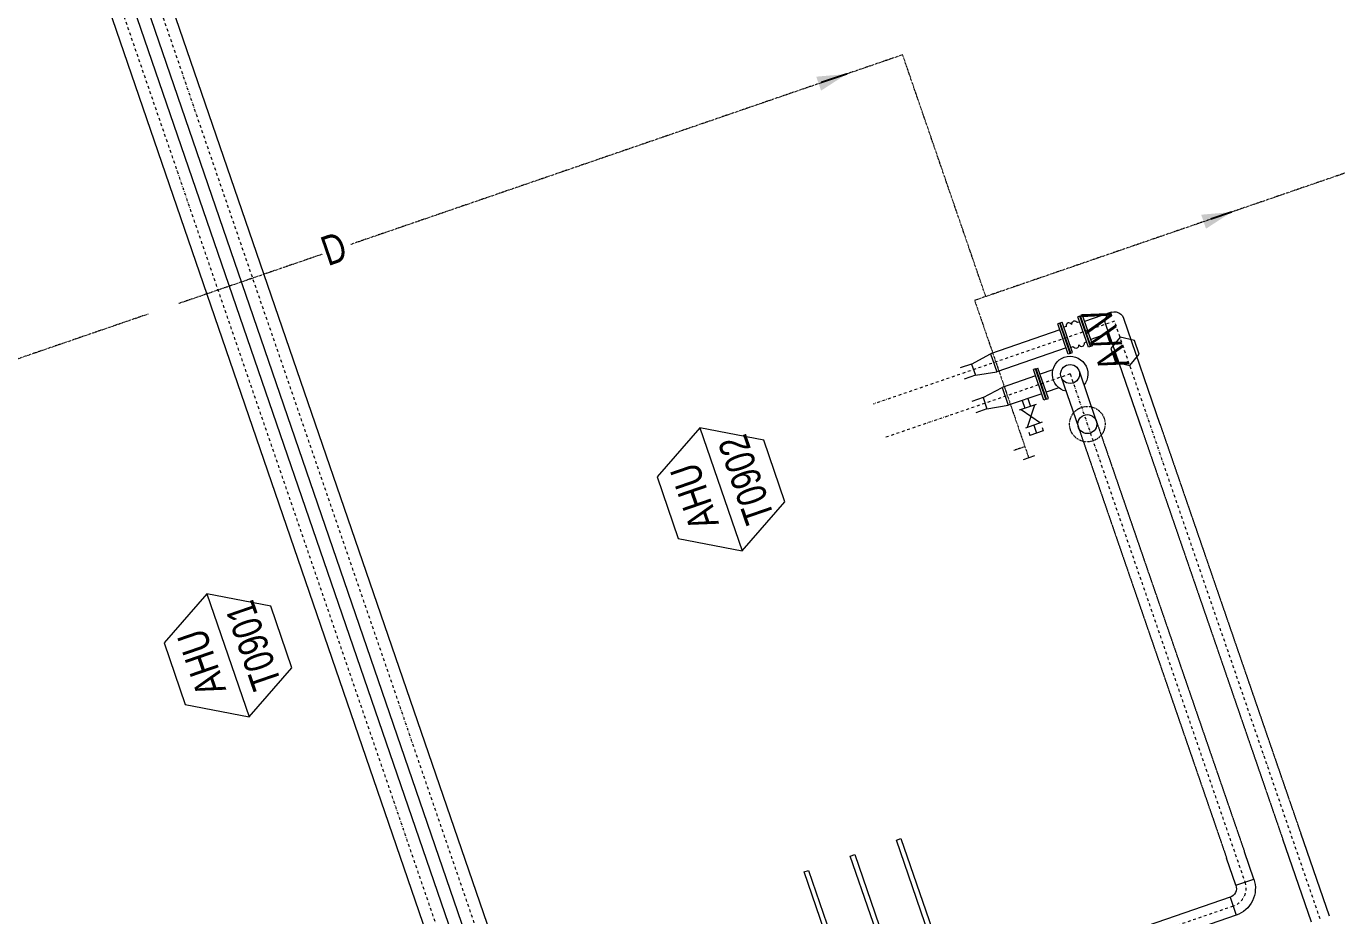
# Model space of a CAD drawing. Extents: x 760773 to 1075934, y 719259 to 1013331.
# Drawn here: x 1028039 to 1033604, y 949871 to 953650 of the extents above; entities that cross this region are included whole.
import ezdxf
from ezdxf.enums import TextEntityAlignment as Align

# ---------------------------------------------------------------- set-up
doc = ezdxf.new("R2010")
doc.units = 0
doc.header["$MEASUREMENT"] = 0
for name, pattern in [('DGN Style 2', [0.001498, 0.000898747, -0.000599165]), ('DGN Style 4', [23.9656, 11.9328, -5.9664, 0.1, -5.9664]), ('DGN Style 6', [3.707911, 0.001949, -0.779792, 1.364636, -0.779792, 0.001949, -0.779792])]:
    doc.linetypes.add(name, pattern=pattern)
doc.layers.add('63', color=7, linetype='Continuous')
for name, color, linetype, lineweight in [('72471 FF-FUR', 9, 'Continuous', 30), ('AC-CD', 7, 'Continuous', 0), ('AC-CHW', 7, 'Continuous', 0), ('AC-EQTXT', 7, 'Continuous', 0), ('AC-VALVES', 7, 'Continuous', 0)]:
    doc.layers.add(name, color=color, linetype=linetype, lineweight=lineweight)
doc.styles.add('Style-INTL_ENGINEERING', font='INTL_ENGINEERING.shx')
doc.styles.add('Style-LOW_RES_FILLED', font='LOW_RES_FILLED.shx')
doc.dimstyles.get("Standard").update_dxf_attribs({"dimtxt": 0.18, "dimasz": 0.18, "dimexe": 0.18, "dimexo": 0.0625, "dimgap": 0.09, "dimtad": 0, "dimtih": 1, "dimtoh": 1, "dimdec": 4, "dimzin": 0, "dimdsep": 46, "dimtxsty": 'Standard', "dimcen": 0.09, "dimadec": 0, "dimazin": 0, "dimtfac": 1, "dimtdec": 4, "dimtofl": 0, "dimtmove": 0, "dimatfit": 3, "dimfxl": 1, "dimtolj": 1, "dimtzin": 0, "dimarcsym": 0})

# ---------------------------------------------------------------- blocks, each defined once
blk = doc.blocks.new('*U598')
at = {"layer": 'AC-VALVES', "color": 6, "linetype": 'Continuous', "lineweight": 13, "extrusion": (0, 0, -1), "flags": 128}
for points in [[(-0.2882, 0.2397), (-0.2231, 0.4288), (0.3679, 0.2253), (0.3028, 0.0362), (-0.2882, 0.2397)], [(-0.1783, 0.2018), (-0.3492, -0.2946), (-0.3681, -0.288), (-0.1972, 0.2084), (-0.1783, 0.2018)], [(0.0167, 0.1347), (-0.1542, -0.3617), (-0.1731, -0.3552), (-0.0022, 0.1412), (0.0167, 0.1347)], [(0.2117, 0.0675), (0.0408, -0.4289), (0.0219, -0.4223), (0.1928, 0.0741), (0.2117, 0.0675)]]:
    blk.add_lwpolyline(points, close=True, dxfattribs=at)
blk = doc.blocks.new('FL200_13')
at = {"layer": 'AC-CHW', "color": 4, "linetype": 'Continuous', "lineweight": 13}
for p, q in [((0.003, 0.17), (0.025, 0.17)), ((0.003, 0.17), (0.003, -0.17)), ((0.025, 0.17), (0.025, -0.17)), ((0.003, 0.11), (0, 0.11)), ((0, 0.11), (0, -0.11)), ((0.003, 0.11), (0, 0.11)), ((0.003, -0.11), (0, -0.11)), ((0.003, -0.11), (0, -0.11)), ((0.003, -0.17), (0.025, -0.17))]:
    blk.add_line(p, q, dxfattribs=at)
blk = doc.blocks.new('*U634')
at = {"layer": 'AC-EQTXT', "color": 1, "linetype": 'Continuous', "lineweight": 13}
blk.add_line((0.0763, -0.2767), (-0.1027, 0.2433), dxfattribs=at)
at = {"layer": 'AC-EQTXT', "color": 1, "linetype": 'Continuous', "lineweight": 13, "extrusion": (0, 0, -1), "flags": 128}
blk.add_lwpolyline([(0.1027, 0.2433), (-0.1672, 0.1909), (-0.2567, -0.0692), (-0.0763, -0.2767), (0.1936, -0.2242), (0.2832, 0.0358), (0.1027, 0.2433)], close=True, dxfattribs=at)
at = {"layer": 'AC-EQTXT', "color": 1, "linetype": 'Continuous', "lineweight": 13, "extrusion": (0, 0, -1), "style": 'Style-INTL_ENGINEERING', "width": 0.799998}
blk.add_text('T0901', height=0.125, rotation=251.0001, dxfattribs=at).set_placement((-0.0958, 0.0161), align=Align.MIDDLE_CENTER)
blk.add_attdef('*U660_30693', text='', height=0.125, rotation=251.0001, dxfattribs=at).set_placement((0.1213, -0.0604), align=Align.MIDDLE_CENTER)
blk = doc.blocks.new('FL200_1')
at = {"layer": 'AC-CHW', "color": 4, "linetype": 'Continuous', "lineweight": 13}
for p, q in [((0.003, 0.17), (0.025, 0.17)), ((0.003, 0.17), (0.003, -0.17)), ((0.025, 0.17), (0.025, -0.17)), ((0.003, 0.11), (0, 0.11)), ((0, 0.11), (0, -0.11)), ((0.003, 0.11), (0, 0.11)), ((0.003, -0.11), (0, -0.11)), ((0.003, -0.11), (0, -0.11)), ((0.003, -0.17), (0.025, -0.17))]:
    blk.add_line(p, q, dxfattribs=at)
blk = doc.blocks.new('FL200_2')
at = {"layer": 'AC-CHW', "color": 4, "linetype": 'Continuous', "lineweight": 13}
for p, q in [((0.003, 0.17), (0.025, 0.17)), ((0.003, 0.17), (0.003, -0.17)), ((0.025, 0.17), (0.025, -0.17)), ((0.003, 0.11), (0, 0.11)), ((0, 0.11), (0, -0.11)), ((0.003, 0.11), (0, 0.11)), ((0.003, -0.11), (0, -0.11)), ((0.003, -0.11), (0, -0.11)), ((0.003, -0.17), (0.025, -0.17))]:
    blk.add_line(p, q, dxfattribs=at)
blk = doc.blocks.new('*U524')
at = {"layer": 'AC-CHW', "color": 4, "linetype": 'Continuous', "lineweight": 13}
for p, q in [((-0.025, -0.263), (-0.192, 0.224)), ((-0.104, 0.288), (-0.058, 0.153)), ((-0.096, 0.284), (0.099, -0.284)), ((-0.093, 0.292), (-0.046, 0.157)), ((0.184, -0.191), (0.016, 0.296)), ((-0.187, -0.032), (-0.093, 0.075)), ((-0.177, -0.04), (-0.083, 0.068)), ((0.167, 0.079), (0.026, 0.106)), ((0.17, 0.09), (0.03, 0.118)), ((0.24, -0.171), (-0.081, -0.282)), ((-0.081, -0.282), (-0.07, -0.315)), ((0.252, -0.205), (0.24, -0.171))]:
    blk.add_line(p, q, dxfattribs=at)
for centre, radius in [((0.085, -0.242), 0.005), ((0.085, -0.242), 0.0025), ((0.095, -0.27), 0.005), ((0.095, -0.27), 0.0025)]:
    blk.add_circle(centre, radius, dxfattribs=at)
for major_axis, ratio in [((0.212, 0.073), 0.899554), ((0.2, 0.069), 0.893848), ((0.0652, 0.0224), 0.673479)]:
    blk.add_ellipse((-0.037, 0.111), major_axis=major_axis, ratio=ratio, dxfattribs=at)
at = {"layer": 'AC-CHW', "color": 4, "linetype": 'Continuous', "lineweight": 13, "extrusion": (0, 0, -1), "xscale": 1.000007098311732, "yscale": 1.000007098311732, "zscale": 1.000007098311732, "rotation": 250.9998429762394}
blk.add_blockref('FL200_1', (0.096, 0.284), dxfattribs=at)
at = {"layer": 'AC-CHW', "color": 4, "linetype": 'Continuous', "lineweight": 13, "xscale": 1.000007098311732, "yscale": 1.000007098311732, "zscale": 1.000007098311732, "rotation": 109.0001570237607}
blk.add_blockref('FL200_2', (0.099, -0.284), dxfattribs=at)
blk = doc.blocks.new('DVT200')
at = {"layer": 'AC-CHW', "color": 4, "linetype": 'Continuous', "lineweight": 13, "xscale": 0.9999929017386534, "yscale": 0.9999929017386534, "zscale": 0.9999929017386534, "rotation": 340.9998429762393}
blk.add_blockref('*U524', (-0.001, 0.3), dxfattribs=at)
blk = doc.blocks.new('*U592')
at = {"layer": 'AC-CHW', "color": 4, "linetype": 'Continuous', "lineweight": 13}
for p, q in [((-0.1025, 0.0409), (0.0556, 0.0953)), ((-0.0991, 0.0308), (0.0591, 0.0852)), ((-0.0759, 0.0557), (-0.083, 0.0533)), ((-0.0689, 0.0355), (-0.0759, 0.0557)), ((-0.0708, 0.0575), (-0.0728, 0.0534)), ((-0.0637, 0.0599), (-0.0708, 0.0575)), ((-0.0505, 0.0757), (-0.0672, 0.0699)), ((-0.0672, 0.0699), (-0.0099, -0.0965)), ((-0.0568, 0.0397), (-0.0637, 0.0599)), ((-0.0505, 0.0757), (0.0068, -0.0908)), ((-0.0067, 0.0907), (0.0099, 0.0965)), ((-0.0067, 0.0907), (0.0506, -0.0757)), ((0.0099, 0.0965), (0.0672, -0.0699)), ((0.0133, 0.0864), (0.0204, 0.0889)), ((0.0203, 0.0662), (0.0133, 0.0864)), ((0.0274, 0.0686), (0.0203, 0.0662)), ((0.0204, 0.0889), (0.0245, 0.0869)), ((0.0245, 0.0869), (0.0294, 0.0727)), ((0.0254, 0.0906), (0.0325, 0.0931)), ((0.0324, 0.0703), (0.0254, 0.0906)), ((0.0294, 0.0727), (0.0274, 0.0686)), ((0.0395, 0.0728), (0.0324, 0.0703)), ((0.0325, 0.0931), (0.0366, 0.0911)), ((0.0366, 0.0911), (0.0415, 0.0769)), ((0.0415, 0.0769), (0.0395, 0.0728)), ((0.0556, 0.0953), (0.0591, 0.0852)), ((-0.1025, 0.0409), (-0.0991, 0.0308)), ((-0.083, 0.0533), (-0.085, 0.0492)), ((-0.085, 0.0492), (-0.0801, 0.035)), ((-0.0801, 0.035), (-0.076, 0.033)), ((-0.0762, 0.0372), (0.0763, -0.0372)), ((-0.076, 0.033), (-0.0689, 0.0355)), ((-0.0728, 0.0534), (-0.0679, 0.0392)), ((-0.0679, 0.0392), (-0.0639, 0.0372)), ((-0.0639, 0.0372), (-0.0568, 0.0397)), ((-0.0349, 0.0303), (-0.0326, 0.031)), ((-0.0326, 0.031), (-0.0066, -0.0446)), ((0.0089, 0.0454), (0.0066, 0.0446)), ((0.0066, 0.0446), (0.0327, -0.0311)), ((-0.0591, -0.0853), (0.099, -0.0308)), ((-0.0556, -0.0954), (0.1025, -0.0409)), ((-0.0089, -0.0454), (-0.0066, -0.0446)), ((0.035, -0.0303), (0.0327, -0.0311)), ((0.0638, -0.0373), (0.0567, -0.0397)), ((0.0567, -0.0397), (0.0637, -0.06)), ((0.0679, -0.0392), (0.0638, -0.0373)), ((0.0728, -0.0534), (0.0679, -0.0392)), ((0.076, -0.0331), (0.0689, -0.0355)), ((0.0689, -0.0355), (0.0759, -0.0558)), ((0.0708, -0.0575), (0.0728, -0.0534)), ((0.0759, -0.0558), (0.083, -0.0533)), ((0.0801, -0.0351), (0.076, -0.0331)), ((0.0849, -0.0492), (0.0801, -0.0351)), ((0.083, -0.0533), (0.0849, -0.0492)), ((0.1025, -0.0409), (0.099, -0.0308)), ((-0.0556, -0.0954), (-0.0591, -0.0853)), ((-0.0416, -0.0769), (-0.0396, -0.0729)), ((-0.0367, -0.0911), (-0.0416, -0.0769)), ((-0.0396, -0.0729), (-0.0325, -0.0704)), ((-0.0326, -0.0931), (-0.0367, -0.0911)), ((-0.0255, -0.0907), (-0.0326, -0.0931)), ((-0.0325, -0.0704), (-0.0255, -0.0907)), ((-0.0294, -0.0728), (-0.0274, -0.0687)), ((-0.0245, -0.087), (-0.0294, -0.0728)), ((-0.0274, -0.0687), (-0.0203, -0.0662)), ((-0.0204, -0.0889), (-0.0245, -0.087)), ((-0.0133, -0.0865), (-0.0204, -0.0889)), ((-0.0203, -0.0662), (-0.0133, -0.0865)), ((0.0068, -0.0908), (-0.0099, -0.0965)), ((0.0506, -0.0757), (0.0672, -0.0699)), ((0.0637, -0.06), (0.0708, -0.0575))]:
    blk.add_line(p, q, dxfattribs=at)
at = {"layer": 'AC-CHW', "color": 4, "linetype": 'Continuous', "lineweight": 13, "flags": 128}
for points in [[(-0.0495, -0.1017), (-0.1016, 0.0496), (0.0497, 0.1017), (0.1017, -0.0496), (-0.0495, -0.1017)], [(-0.0371, -0.0763), (-0.0762, 0.0372), (0.0373, 0.0763), (0.0763, -0.0372), (-0.0371, -0.0763)], [(-0.0027, -0.0559), (-0.0366, 0.0424), (0.0028, 0.0559), (0.0366, -0.0424), (-0.0027, -0.0559)]]:
    blk.add_lwpolyline(points, close=True, dxfattribs=at)
blk = doc.blocks.new('FL200_3')
at = {"layer": 'AC-CHW', "color": 4, "linetype": 'Continuous', "lineweight": 13}
for p, q in [((0.003, 0.17), (0.025, 0.17)), ((0.003, 0.17), (0.003, -0.17)), ((0.025, 0.17), (0.025, -0.17)), ((0.003, 0.11), (0, 0.11)), ((0, 0.11), (0, -0.11)), ((0.003, 0.11), (0, 0.11)), ((0.003, -0.11), (0, -0.11)), ((0.003, -0.11), (0, -0.11)), ((0.003, -0.17), (0.025, -0.17))]:
    blk.add_line(p, q, dxfattribs=at)
blk = doc.blocks.new('FL200_4')
at = {"layer": 'AC-CHW', "color": 4, "linetype": 'Continuous', "lineweight": 13}
for p, q in [((0.003, 0.17), (0.025, 0.17)), ((0.003, 0.17), (0.003, -0.17)), ((0.025, 0.17), (0.025, -0.17)), ((0.003, 0.11), (0, 0.11)), ((0, 0.11), (0, -0.11)), ((0.003, 0.11), (0, 0.11)), ((0.003, -0.11), (0, -0.11)), ((0.003, -0.11), (0, -0.11)), ((0.003, -0.17), (0.025, -0.17))]:
    blk.add_line(p, q, dxfattribs=at)
blk = doc.blocks.new('FL200_5')
at = {"layer": 'AC-CHW', "color": 4, "linetype": 'Continuous', "lineweight": 13}
for p, q in [((0.003, 0.17), (0.025, 0.17)), ((0.003, 0.17), (0.003, -0.17)), ((0.025, 0.17), (0.025, -0.17)), ((0.003, 0.11), (0, 0.11)), ((0, 0.11), (0, -0.11)), ((0.003, 0.11), (0, 0.11)), ((0.003, -0.11), (0, -0.11)), ((0.003, -0.11), (0, -0.11)), ((0.003, -0.17), (0.025, -0.17))]:
    blk.add_line(p, q, dxfattribs=at)
blk = doc.blocks.new('FL200_6')
at = {"layer": 'AC-CHW', "color": 4, "linetype": 'Continuous', "lineweight": 13}
for p, q in [((0.003, 0.17), (0.025, 0.17)), ((0.003, 0.17), (0.003, -0.17)), ((0.025, 0.17), (0.025, -0.17)), ((0.003, 0.11), (0, 0.11)), ((0, 0.11), (0, -0.11)), ((0.003, 0.11), (0, 0.11)), ((0.003, -0.11), (0, -0.11)), ((0.003, -0.11), (0, -0.11)), ((0.003, -0.17), (0.025, -0.17))]:
    blk.add_line(p, q, dxfattribs=at)
blk = doc.blocks.new('FL200_7')
at = {"layer": 'AC-CHW', "color": 4, "linetype": 'Continuous', "lineweight": 13}
for p, q in [((0.003, 0.17), (0.025, 0.17)), ((0.003, 0.17), (0.003, -0.17)), ((0.025, 0.17), (0.025, -0.17)), ((0.003, 0.11), (0, 0.11)), ((0, 0.11), (0, -0.11)), ((0.003, 0.11), (0, 0.11)), ((0.003, -0.11), (0, -0.11)), ((0.003, -0.11), (0, -0.11)), ((0.003, -0.17), (0.025, -0.17))]:
    blk.add_line(p, q, dxfattribs=at)
blk = doc.blocks.new('FL200_8')
at = {"layer": 'AC-CHW', "color": 4, "linetype": 'Continuous', "lineweight": 13}
for p, q in [((0.003, 0.17), (0.025, 0.17)), ((0.003, 0.17), (0.003, -0.17)), ((0.025, 0.17), (0.025, -0.17)), ((0.003, 0.11), (0, 0.11)), ((0, 0.11), (0, -0.11)), ((0.003, 0.11), (0, 0.11)), ((0.003, -0.11), (0, -0.11)), ((0.003, -0.11), (0, -0.11)), ((0.003, -0.17), (0.025, -0.17))]:
    blk.add_line(p, q, dxfattribs=at)
blk = doc.blocks.new('FL200_9')
at = {"layer": 'AC-CHW', "color": 4, "linetype": 'Continuous', "lineweight": 13}
for p, q in [((0.003, 0.17), (0.025, 0.17)), ((0.003, 0.17), (0.003, -0.17)), ((0.025, 0.17), (0.025, -0.17)), ((0.003, 0.11), (0, 0.11)), ((0, 0.11), (0, -0.11)), ((0.003, 0.11), (0, 0.11)), ((0.003, -0.11), (0, -0.11)), ((0.003, -0.11), (0, -0.11)), ((0.003, -0.17), (0.025, -0.17))]:
    blk.add_line(p, q, dxfattribs=at)
blk = doc.blocks.new('*U593')
at = {"layer": 'AC-CHW', "color": 4, "linetype": 'Continuous', "lineweight": 13}
for p, q in [((-0.0391, 0.0341), (-0.0479, 0.0311)), ((0.0187, 0.054), (0.0099, 0.051)), ((-0.0099, -0.0508), (-0.0187, -0.0538)), ((0.0479, -0.0309), (0.0391, -0.0339))]:
    blk.add_line(p, q, dxfattribs=at)
at = {"layer": 'AC-CHW', "color": 4, "linetype": 'Continuous', "lineweight": 13, "extrusion": (0, 0, -1)}
for centre, major_axis in [((0.0013, 0.0362), (-0.0075, 0.0217)), ((-0.0013, -0.036), (0.0075, -0.0217))]:
    blk.add_ellipse(centre, major_axis=major_axis, ratio=0.647059, start_param=5.221172, end_param=7.345199, dxfattribs=at)
at = {"layer": 'AC-CHW', "color": 4, "linetype": 'Continuous', "lineweight": 13}
for centre, major_axis in [((-0.0232, 0.0278), (-0.0075, 0.0217)), ((0.0232, -0.0275), (0.0075, -0.0217))]:
    blk.add_ellipse(centre, major_axis=major_axis, ratio=0.647059, start_param=5.221172, end_param=7.345198, dxfattribs=at)
at = {"layer": 'AC-CHW', "color": 4, "linetype": 'Continuous', "lineweight": 13, "extrusion": (0, 0, -1), "xscale": 0.399998659820654, "yscale": 0.399998659820654, "zscale": 0.399998659820654, "rotation": 340.9999649495102}
for name, p in [('FL200_7', (-0.0426, 0.0149)), ('FL200_9', (0.0428, -0.0145))]:
    blk.add_blockref(name, p, dxfattribs=at)
at = {"layer": 'AC-CHW', "color": 4, "linetype": 'Continuous', "lineweight": 13, "xscale": 0.399998659820654, "yscale": 0.399998659820654, "zscale": 0.399998659820654, "rotation": 19.00003505048978}
for name, p in [('FL200_6', (0.0426, 0.0149)), ('FL200_8', (-0.0428, -0.0145))]:
    blk.add_blockref(name, p, dxfattribs=at)
blk = doc.blocks.new('*U591')
at = {"layer": 'AC-CHW', "color": 4, "linetype": 'Continuous', "lineweight": 13}
for p, q in [((-0.2394, 1.2034), (0.6975, 1.526)), ((-0.2134, 1.1277), (0.7235, 1.4503)), ((-0.8635, 0.9885), (-0.3907, 1.1513)), ((-0.8374, 0.9129), (-0.3647, 1.0756)), ((-0.8374, 0.9129), (-0.8635, 0.9885)), ((-0.8622, 0.862), (-0.9379, 0.836)), ((-0.8581, 0.6042), (-0.9379, 0.836)), ((-0.7824, 0.6303), (-0.8622, 0.862)), ((-0.5196, 0.7579), (-0.5457, 0.8335)), ((-0.5444, 0.707), (-0.6201, 0.681)), ((-0.1012, -1.594), (-0.272, -1.0977)), ((-0.0255, -1.568), (-0.1964, -1.0717)), ((0.0864, -1.3708), (0.0094, -1.1471)), ((0.162, -1.3447), (0.085, -1.1211)), ((0.4754, -1.2104), (0.3854, -1.2255)), ((0.4754, -1.2104), (0.5226, -1.1941)), ((0.4917, -1.2577), (0.4754, -1.2104)), ((0.2436, -1.2744), (0.3854, -1.2255)), ((0.4114, -1.3012), (0.3854, -1.2255)), ((0.4917, -1.2577), (0.4114, -1.3012)), ((0.4917, -1.2577), (0.5389, -1.2414)), ((0.1712, -1.2993), (0.2247, -1.2809)), ((0.2696, -1.35), (0.4114, -1.3012)), ((0.1415, -1.4682), (0.4342, -1.3674)), ((0.1972, -1.3749), (0.2507, -1.3565)), ((0.5242, -1.3522), (0.4342, -1.3674)), ((0.4603, -1.443), (0.4342, -1.3674)), ((0.5242, -1.3522), (0.5715, -1.336)), ((0.5405, -1.3995), (0.5242, -1.3522)), ((0.5405, -1.3995), (0.5878, -1.3832)), ((0.5405, -1.3995), (0.4603, -1.443)), ((0.1675, -1.5438), (0.4603, -1.443)), ((-0.0385, -1.5301), (0.0371, -1.5041)), ((-0.0503, -1.6188), (0.0632, -1.5797))]:
    blk.add_line(p, q, dxfattribs=at)
at = {"layer": 'AC-CHW', "color": 4, "linetype": 'DGN Style 4', "lineweight": 13}
for p, q in [((-0.9, 0.849), (-0.0633, -1.581)), ((0.1242, -1.3578), (-0.5823, 0.694)), ((0.1242, -1.3578), (0.7592, -1.1391)), ((-0.0633, -1.581), (0.8147, -1.2787))]:
    blk.add_line(p, q, dxfattribs=at)
at = {"layer": 'AC-CHW', "color": 4, "linetype": 'DGN Style 2', "lineweight": 13}
for p, q in [((-0.0113, -1.0871), (-0.6197, 0.6799)), ((0.0644, -1.0611), (-0.5441, 0.7059)), ((-0.1964, -1.0717), (-0.7824, 0.6303)), ((-0.2866, -1.0555), (-0.8581, 0.6042))]:
    blk.add_line(p, q, dxfattribs=at)
at = {"layer": 'AC-CHW', "color": 4, "linetype": 'DGN Style 2', "lineweight": 13, "extrusion": (0, 0, -1)}
blk.add_circle((-0.0265, -1.0741), 0.075, dxfattribs=at)
at = {"layer": 'AC-CHW', "color": 4, "linetype": 'Continuous', "lineweight": 13, "extrusion": (0, 0, -1)}
for centre in [(-0.0265, -1.0741), (-0.1242, -1.3578)]:
    blk.add_circle(centre, 0.04, dxfattribs=at)
for centre, radius, start, end in [((0.8244, 0.875), 0.12, 341.0001, 71.0001), ((0.8244, 0.875), 0.04, 341.0001, 71.0001), ((0.5066, 0.72), 0.12, 341.0001, 71.0001), ((0.5066, 0.72), 0.04, 341.0001, 71.0001), ((-0.1242, -1.3578), 0.075, 103.231, 38.7691), ((0.0633, -1.581), 0.04, 161.0001, 341.0207)]:
    blk.add_arc(centre, radius, start, end, dxfattribs=at)
at = {"layer": 'AC-CHW', "color": 4, "linetype": 'DGN Style 4', "lineweight": 13, "extrusion": (0, 0, -1)}
for centre, start, end in [((0.8244, 0.875), 341.0001, 71.0054), ((0.5066, 0.72), 341.007, 71.0001)]:
    blk.add_arc(centre, 0.08, start, end, dxfattribs=at)
at = {"layer": 'AC-CHW', "color": 4, "linetype": 'Continuous', "lineweight": 13, "extrusion": (0, 0, -1)}
for name, p, xscale, yscale, zscale, rotation in [('DVT200', (-0.7191, 1.4911), 0.3636378158244175, 0.3636378158244175, 0.3636378158244175, 71.00021565262638), ('FL200_3', (-0.7192, 1.4912), 0.3636334129137013, 0.3636334129137013, 0.3636334129137013, 341.0004545298593), ('*U592', (0.302, 1.1395), 0.9999992235360387, 0.9999992235360387, 0.9999992235360387, 322.0000586288658), ('FL200_4', (-0.2471, -1.3154), 0.3999983492361102, 0.3999983492361102, 0.3999983492361102, 341.0000936793555), ('*U593', (-0.1024, -1.524), 0.9999992235360387, 0.9999992235360387, 0.9999992235360387, 322.0000586288658)]:
    blk.add_blockref(name, p, dxfattribs=dict(at, xscale=xscale, yscale=yscale, zscale=zscale, rotation=rotation))
at = {"layer": 'AC-CHW', "color": 4, "linetype": 'Continuous', "lineweight": 13, "xscale": 0.3999983492361102, "yscale": 0.3999983492361102, "zscale": 0.3999983492361102, "rotation": 18.9999063206445}
blk.add_blockref('FL200_5', (0.2471, -1.3154), dxfattribs=at)
blk = doc.blocks.new('*U540')
at = {"layer": 'AC-CHW', "color": 7, "linetype": 'Continuous', "lineweight": 13, "extrusion": (0, 0, -1), "flags": 128}
blk.add_lwpolyline([(-0.0327, 0.0833), (-0.0931, 0.0699), (-0.113, 0.012), (-0.0737, -0.0357), (-0.0133, -0.0222), (0.0066, 0.0356), (-0.0327, 0.0833)], close=True, dxfattribs=at)
at = {"layer": 'AC-CHW', "color": 7, "linetype": 'Continuous', "lineweight": 13, "extrusion": (0, 0, -1), "style": 'Style-INTL_ENGINEERING', "width": 0.799998}
blk.add_text('AAV', height=0.125, rotation=251.0002, dxfattribs=at).set_placement((0.0846, 0.0373), align=Align.TOP_LEFT)
blk = doc.blocks.new('AAV')
at = {"layer": 'AC-CHW', "color": 7, "linetype": 'Continuous', "lineweight": 13, "xscale": 1.000001925454593, "yscale": 1.000001925454593, "zscale": 1.000001925454593, "rotation": 251.0000502476687}
blk.add_blockref('*U540', (-0.0052, 0.058), dxfattribs=at)
blk = doc.blocks.new('FL200_14')
at = {"layer": 'AC-CHW', "color": 4, "linetype": 'Continuous', "lineweight": 13}
for p, q in [((0.003, 0.17), (0.025, 0.17)), ((0.003, 0.17), (0.003, -0.17)), ((0.025, 0.17), (0.025, -0.17)), ((0.003, 0.11), (0, 0.11)), ((0, 0.11), (0, -0.11)), ((0.003, 0.11), (0, 0.11)), ((0.003, -0.11), (0, -0.11)), ((0.003, -0.11), (0, -0.11)), ((0.003, -0.17), (0.025, -0.17))]:
    blk.add_line(p, q, dxfattribs=at)
blk = doc.blocks.new('FL200_15')
at = {"layer": 'AC-CHW', "color": 4, "linetype": 'Continuous', "lineweight": 13}
for p, q in [((0.003, 0.17), (0.025, 0.17)), ((0.003, 0.17), (0.003, -0.17)), ((0.025, 0.17), (0.025, -0.17)), ((0.003, 0.11), (0, 0.11)), ((0, 0.11), (0, -0.11)), ((0.003, 0.11), (0, 0.11)), ((0.003, -0.11), (0, -0.11)), ((0.003, -0.11), (0, -0.11)), ((0.003, -0.17), (0.025, -0.17))]:
    blk.add_line(p, q, dxfattribs=at)
blk = doc.blocks.new('FL200_16')
at = {"layer": 'AC-CHW', "color": 4, "linetype": 'Continuous', "lineweight": 13}
for p, q in [((0.003, 0.17), (0.025, 0.17)), ((0.003, 0.17), (0.003, -0.17)), ((0.025, 0.17), (0.025, -0.17)), ((0.003, 0.11), (0, 0.11)), ((0, 0.11), (0, -0.11)), ((0.003, 0.11), (0, 0.11)), ((0.003, -0.11), (0, -0.11)), ((0.003, -0.11), (0, -0.11)), ((0.003, -0.17), (0.025, -0.17))]:
    blk.add_line(p, q, dxfattribs=at)
blk = doc.blocks.new('FL200_17')
at = {"layer": 'AC-CHW', "color": 4, "linetype": 'Continuous', "lineweight": 13}
for p, q in [((0.003, 0.17), (0.025, 0.17)), ((0.003, 0.17), (0.003, -0.17)), ((0.025, 0.17), (0.025, -0.17)), ((0.003, 0.11), (0, 0.11)), ((0, 0.11), (0, -0.11)), ((0.003, 0.11), (0, 0.11)), ((0.003, -0.11), (0, -0.11)), ((0.003, -0.11), (0, -0.11)), ((0.003, -0.17), (0.025, -0.17))]:
    blk.add_line(p, q, dxfattribs=at)
blk = doc.blocks.new('FL200_18')
at = {"layer": 'AC-CHW', "color": 4, "linetype": 'Continuous', "lineweight": 13}
for p, q in [((0.003, 0.17), (0.025, 0.17)), ((0.003, 0.17), (0.003, -0.17)), ((0.025, 0.17), (0.025, -0.17)), ((0.003, 0.11), (0, 0.11)), ((0, 0.11), (0, -0.11)), ((0.003, 0.11), (0, 0.11)), ((0.003, -0.11), (0, -0.11)), ((0.003, -0.11), (0, -0.11)), ((0.003, -0.17), (0.025, -0.17))]:
    blk.add_line(p, q, dxfattribs=at)
blk = doc.blocks.new('*U605')
at = {"layer": 'AC-CHW', "color": 4, "linetype": 'Continuous', "lineweight": 13}
for p, q in [((-0.0392, 0.0341), (-0.048, 0.0311)), ((0.0186, 0.054), (0.0098, 0.051)), ((-0.01, -0.0507), (-0.0188, -0.0538)), ((0.0478, -0.0308), (0.039, -0.0339))]:
    blk.add_line(p, q, dxfattribs=at)
at = {"layer": 'AC-CHW', "color": 4, "linetype": 'Continuous', "lineweight": 13, "extrusion": (0, 0, -1)}
for centre, major_axis in [((0.0012, 0.0362), (-0.0075, 0.0217)), ((-0.0014, -0.036), (0.0075, -0.0217))]:
    blk.add_ellipse(centre, major_axis=major_axis, ratio=0.647059, start_param=5.221172, end_param=7.345199, dxfattribs=at)
at = {"layer": 'AC-CHW', "color": 4, "linetype": 'Continuous', "lineweight": 13}
for centre, major_axis in [((-0.0233, 0.0278), (-0.0075, 0.0217)), ((0.0231, -0.0275), (0.0075, -0.0217))]:
    blk.add_ellipse(centre, major_axis=major_axis, ratio=0.647059, start_param=5.221172, end_param=7.345198, dxfattribs=at)
at = {"layer": 'AC-CHW', "color": 4, "linetype": 'Continuous', "lineweight": 13, "extrusion": (0, 0, -1), "xscale": 0.3999983492361102, "yscale": 0.3999983492361102, "zscale": 0.3999983492361102, "rotation": 341.0000936793555}
for name, p in [('FL200_16', (-0.0427, 0.0149)), ('FL200_18', (0.0428, -0.0145))]:
    blk.add_blockref(name, p, dxfattribs=at)
at = {"layer": 'AC-CHW', "color": 4, "linetype": 'Continuous', "lineweight": 13, "xscale": 0.3999983492361102, "yscale": 0.3999983492361102, "zscale": 0.3999983492361102, "rotation": 18.9999063206445}
for name, p in [('FL200_15', (0.0427, 0.0149)), ('FL200_17', (-0.0428, -0.0145))]:
    blk.add_blockref(name, p, dxfattribs=at)
blk = doc.blocks.new('*U606')
at = {"layer": 'AC-CHW', "color": 1, "linetype": 'Continuous', "lineweight": 13}
for p, q in [((0.0062, 0.0778), (-0.0506, 0.0583)), ((-0.0457, 0.0441), (-0.0506, 0.0583)), ((-0.0108, 0.0349), (-0.0222, 0.068)), ((0.0111, 0.0636), (0.0062, 0.0778)), ((0.0247, 0.0472), (-0.0463, 0.0227)), ((0.0436, -0.0309), (-0.0392, 0.0252)), ((-0.0131, -0.0505), (0.0176, 0.0447)), ((0.0507, -0.0285), (-0.0202, -0.0529)), ((0.0148, -0.0779), (0.0034, -0.0448)), ((0.0385, -0.0697), (0.0271, -0.0366))]:
    blk.add_line(p, q, dxfattribs=at)
blk = doc.blocks.new('*U629')
at = {"layer": 'AC-EQTXT', "color": 1, "linetype": 'Continuous', "lineweight": 13}
blk.add_line((0.0762, -0.2767), (-0.1028, 0.2433), dxfattribs=at)
at = {"layer": 'AC-EQTXT', "color": 1, "linetype": 'Continuous', "lineweight": 13, "extrusion": (0, 0, -1), "flags": 128}
blk.add_lwpolyline([(0.1028, 0.2433), (-0.1671, 0.1908), (-0.2566, -0.0692), (-0.0762, -0.2767), (0.1937, -0.2242), (0.2833, 0.0358), (0.1028, 0.2433)], close=True, dxfattribs=at)
at = {"layer": 'AC-EQTXT', "color": 1, "linetype": 'Continuous', "lineweight": 13, "extrusion": (0, 0, -1), "style": 'Style-INTL_ENGINEERING', "width": 0.799998}
blk.add_text('T0902', height=0.125, rotation=251.0001, dxfattribs=at).set_placement((-0.0957, 0.0161), align=Align.MIDDLE_CENTER)
blk.add_attdef('*U655_30668', text='', height=0.125, rotation=251.0001, dxfattribs=at).set_placement((0.1215, -0.0605), align=Align.MIDDLE_CENTER)
blk = doc.blocks.new('A$C6F0165EE')
at = {"layer": 'AC-CD', "color": 3, "linetype": 'Continuous', "lineweight": 13}
blk.add_line((19816, -43998.4), (19866.3, -43998.4), dxfattribs=at)
at = {"layer": 'AC-CD', "color": 3, "linetype": 'DGN Style 6', "lineweight": 13}
for p, q in [((19840.8, -44705.8), (19841.2, -43998.4)), ((19841.2, -44048.7), (19891.2, -44048.7)), ((18017.9, -44704.9), (19840.8, -44705.8)), ((19790.6, -44705.8), (19790, -45791.6)), ((19790, -45791.6), (22267.5, -45792.8)), ((22397.1, -45792.9), (23040.2, -45793.2)), ((23176.6, -45793.2), (26614.3, -45794.9))]:
    blk.add_line(p, q, dxfattribs=at)
at = {"layer": 'AC-CD', "color": 7, "linetype": 'Continuous', "lineweight": 0}
for points in [[(18686.9, -44705.2), (18812.6, -44736.7), (18812.6, -44673.9)], [(20041.5, -45791.7), (20167.2, -45823.2), (20167.2, -45760.4)]]:
    blk.add_solid(points, dxfattribs=at)
at = {"layer": 'AC-CHW', "color": 5, "linetype": 'Continuous', "lineweight": 13}
for p, q in [((22660.6, -41675.5), (22655.7, -48650.4)), ((22761.1, -41675.5), (22756.2, -48650.5)), ((22815.6, -41927), (22810.9, -48649.5)), ((22916.2, -41927), (22911.5, -48649.6))]:
    blk.add_line(p, q, dxfattribs=at)
at = {"layer": 'AC-CHW', "color": 5, "linetype": 'DGN Style 4', "lineweight": 13}
for p, q in [((22710.8, -41675.6), (22705.9, -48649.4)), ((22865.9, -41927), (22861.2, -48649.6))]:
    blk.add_line(p, q, dxfattribs=at)
at = {"layer": 'AC-CHW', "color": 4, "linetype": 'Continuous', "lineweight": 13}
for p, q in [((19268.7, -42117.4), (19268.9, -41744.3)), ((19349.1, -42117.4), (19349.3, -41744.3)), ((19640.8, -41875.2), (22224.3, -41876.4)), ((19640.8, -41955.6), (19640.8, -41875.2)), ((19640.8, -41955.6), (22224.2, -41956.9)), ((19600.6, -41995.8), (19520.1, -41995.8)), ((19520.1, -41995.8), (19520.1, -42117.5)), ((19600.6, -41995.8), (19600.5, -42117.6)), ((19267.6, -44428.9), (19267.8, -43952.4)), ((19348, -44428.8), (19348.2, -43952.4)), ((19519, -44278.2), (19519.1, -44053)), ((19599.5, -44278.1), (19599.6, -44053)), ((19623, -44238), (19679.9, -44238.1)), ((19700, -44238.1), (19850.8, -44238.2)), ((19850.8, -44318.6), (19850.8, -44238.2)), ((19941.3, -44253.3), (19850.8, -44238.2)), ((19941.3, -44303.6), (19941.3, -44253.3)), ((19941.3, -44253.3), (19991.6, -44253.3)), ((19623, -44318.5), (19679.9, -44318.5)), ((19700, -44318.5), (19850.8, -44318.6)), ((19941.3, -44303.6), (19850.8, -44318.6)), ((19941.3, -44303.6), (19991.6, -44303.6)), ((19348, -44388.7), (19428.5, -44388.8)), ((19539.5, -44388.8), (19850.8, -44389)), ((19850.7, -44469.4), (19850.8, -44389)), ((19941.3, -44404.1), (19850.8, -44389)), ((19941.2, -44454.4), (19941.3, -44404.1)), ((19941.3, -44404.1), (19991.5, -44404.1)), ((19941.2, -44454.4), (19850.7, -44469.4)), ((19941.2, -44454.4), (19991.5, -44454.4)), ((19307.8, -44469.2), (19428.4, -44469.2)), ((19539.4, -44469.3), (19850.7, -44469.4))]:
    blk.add_line(p, q, dxfattribs=at)
at = {"layer": 'AC-CHW', "color": 4, "linetype": 'DGN Style 4', "lineweight": 13}
for p, q in [((19309.1, -41744.3), (19307.8, -44428.9)), ((19640.8, -41915.4), (24969.9, -41918)), ((19559.2, -44278.2), (19560.3, -41995.8)), ((19559.2, -44278.2), (20391.7, -44278.6)), ((19307.8, -44428.9), (20391.6, -44429.5))]:
    blk.add_line(p, q, dxfattribs=at)
at = {"layer": 'AC-CHW', "color": 4, "linetype": 'DGN Style 2', "lineweight": 13}
for p, q in [((19267.8, -43952.4), (19268.7, -42117.4)), ((19348.2, -43952.4), (19349.1, -42117.4)), ((19519.1, -44053), (19520.1, -42117.5)), ((19599.6, -44053), (19600.5, -42117.6))]:
    blk.add_line(p, q, dxfattribs=at)
blk.add_circle((19559.3, -44053), 75.4, dxfattribs=at)
at = {"layer": 'AC-CHW', "color": 4, "linetype": 'Continuous', "lineweight": 13}
for centre in [(19559.3, -44053), (19559.2, -44278.2)]:
    blk.add_circle(centre, 40.2, dxfattribs=at)
at = {"layer": 'AC-CHW', "color": 4, "linetype": 'Continuous', "lineweight": 13, "extrusion": (0, 0, -1)}
for centre, radius, start, end in [((-19640.8, -41995.8), 120.7, 0.0275, 90.0275), ((-19640.8, -41995.8), 40.2, 0.0275, 90.0275), ((-19559.2, -44278.2), 75.4, 122.2585, 57.7966), ((-19307.8, -44428.9), 40.2, 179.8615, 0.0275)]:
    blk.add_arc(centre, radius, start, end, dxfattribs=at)
at = {"layer": 'AC-CHW', "color": 4, "linetype": 'DGN Style 4', "lineweight": 13, "extrusion": (0, 0, -1)}
blk.add_arc((-19640.8, -41995.8), 80.4, 0.0345, 90.0275, dxfattribs=at)
at = {"layer": 'AC-CHW', "color": 4, "linetype": 'Continuous', "lineweight": 13, "extrusion": (0, 0, -1)}
for name, p, xscale, yscale, zscale, rotation in [('*U591', (-24723.5, -42848.7), 1005.48078071959, 1005.48078071959, 1005.48078071959, 341.0276002893545), ('FL200_13', (-19690, -44278.2), 402.1906524764711, 402.1906524764711, 402.1906524764711, 0.02750660999898192), ('*U605', (-19483.9, -44429.2), 1005.48078071959, 1005.48078071959, 1005.48078071959, 341.0276002893545)]:
    blk.add_blockref(name, p, dxfattribs=dict(at, xscale=xscale, yscale=yscale, zscale=zscale, rotation=rotation))
at = {"layer": 'AC-CHW', "color": 1, "linetype": 'Continuous', "lineweight": 13, "extrusion": (0, 0, -1), "xscale": 1005.48078071959, "yscale": 1005.48078071959, "zscale": 1005.48078071959, "rotation": 341.0276002893545}
blk.add_blockref('*U606', (-19776.6, -44159.3), dxfattribs=at)
at = {"layer": 'AC-CHW', "color": 7, "linetype": 'Continuous', "lineweight": 13, "extrusion": (0, 0, -1), "xscale": 1005.47884471573, "yscale": 1005.47884471573, "zscale": 1005.47884471573, "rotation": 90.0275500416858}
blk.add_blockref('AAV', (-19307.9, -44293.1), dxfattribs=at)
at = {"layer": 'AC-CHW', "color": 4, "linetype": 'Continuous', "lineweight": 13, "xscale": 402.190652476471, "yscale": 402.190652476471, "zscale": 402.190652476471, "rotation": 359.972493390001}
blk.add_blockref('FL200_14', (19690, -44278.2), dxfattribs=at)
at = {"layer": 'AC-EQTXT', "color": 1, "linetype": 'Continuous', "lineweight": 13, "extrusion": (0, 0, -1)}
ref = blk.add_blockref('*U629', (-21102.4, -44285.9), dxfattribs=dict(at, xscale=1005.48078071959, yscale=1005.48078071959, zscale=1005.48078071959, rotation=341.0276002893545))
ref.add_attrib('*U655_30668', 'AHU', dxfattribs={"color": 1, "linetype": 'Continuous', "lineweight": 13, "height": 125.68, "rotation": 269.9725, "style": 'Style-INTL_ENGINEERING', "width": 0.799998}).set_placement((21237.6, -44303.7), align=Align.MIDDLE_CENTER)
ref = blk.add_blockref('*U634', (-23310.7, -44300.6), dxfattribs=dict(at, xscale=1005.48078071959, yscale=1005.48078071959, zscale=1005.48078071959, rotation=341.0276002893545))
ref.add_attrib('*U660_30693', 'AHU', dxfattribs={"color": 1, "linetype": 'Continuous', "lineweight": 13, "height": 125.68, "rotation": 269.9725, "style": 'Style-INTL_ENGINEERING', "width": 0.799998}).set_placement((23445.8, -44318.4), align=Align.MIDDLE_CENTER)
at = {"layer": 'AC-VALVES', "color": 6, "linetype": 'Continuous', "lineweight": 13, "extrusion": (0, 0, -1), "xscale": 1005.48078071959, "yscale": 1005.48078071959, "zscale": 1005.48078071959, "rotation": 341.0276002893545}
blk.add_blockref('*U598', (-21136.8, -42251.8), dxfattribs=at)
at = {"layer": 'AC-CD', "color": 3, "linetype": 'Continuous', "lineweight": 13, "style": 'Style-INTL_ENGINEERING', "width": 0.799998}
blk.add_text('D', height=125.7, rotation=179.9725, dxfattribs=at).set_placement((22389.8, -45799.5), align=Align.MIDDLE_LEFT)
at = {"layer": 'AC-CD', "color": 3, "linetype": 'Continuous', "lineweight": 13}
blk.add_leader([(18686.9, -44705.2), (18780.1, -44705.3)], dimstyle='Standard', override={"dimtxt": 0.125, "dimasz": 0.125, "dimgap": 0, "dimtad": 1, "dimtxsty": 'Style-LOW_RES_FILLED'}, dxfattribs=at)
at = {"layer": 'AC-CD', "color": 7, "linetype": 'Continuous', "lineweight": 13}
blk.add_leader([(20041.5, -45791.7), (20154, -45791.8)], dimstyle='Standard', override={"dimtxt": 0.125, "dimasz": 0.125, "dimgap": 0, "dimtad": 1, "dimtxsty": 'Style-LOW_RES_FILLED'}, dxfattribs=at)
blk = doc.blocks.new('A$C6FAA49B3')
at = {"layer": '63', "rotation": 89.99999999999999}
blk.add_blockref('A$C6F0165EE', (0, 0), dxfattribs=at)

msp = doc.modelspace()

# ---------------------------------------------------------------- block references
at = {"layer": '72471 FF-FUR', "lineweight": 0, "rotation": 109.0000000025343}
msp.add_blockref('A$C6FAA49B3', (1065380.53695, 916674.48991), dxfattribs=at)

doc.saveas('drawing.dxf')
